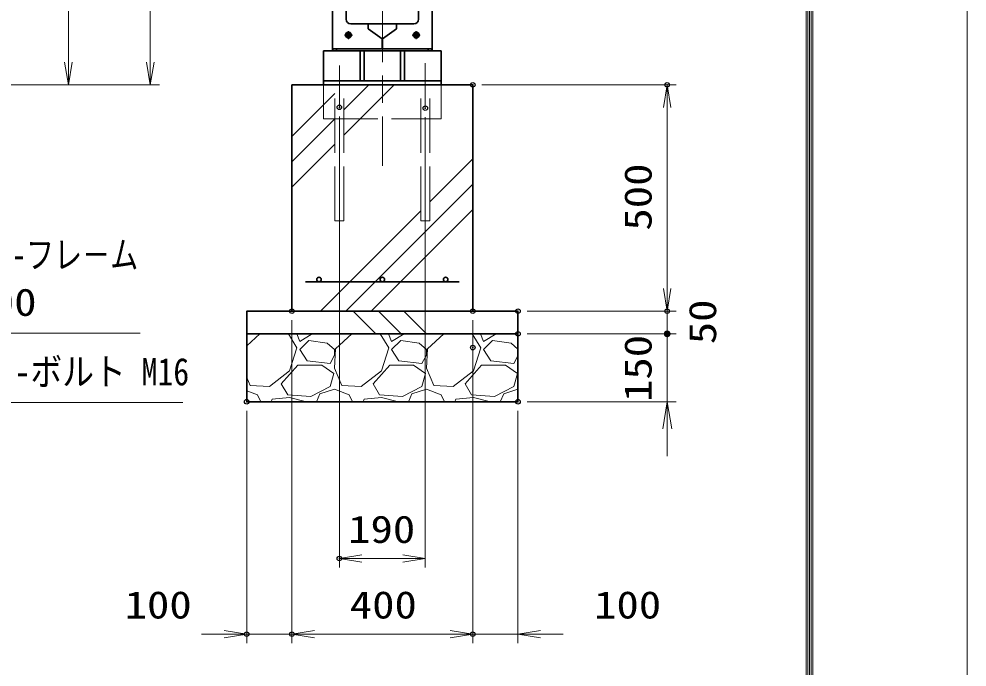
# Model space of a CAD drawing. Units: millimetres at full size, sheet at 1:20. Extents: x -5940 to 5940, y -4200 to 4200.
# Drawn here: x 3843 to 5940, y -2155 to -724 of the extents above; entities that cross this region are included whole.
import ezdxf
from ezdxf.enums import TextEntityAlignment as Align

# ---------------------------------------------------------------- set-up
doc = ezdxf.new("R2010")
doc.units = ezdxf.units.MM
doc.header["$LTSCALE"] = 20
doc.header["$PDMODE"] = 32
doc.header["$PDSIZE"] = 10
doc.linetypes.add('DASHED', pattern=[7.5, 6, -1.5])
doc.linetypes.add('USER1', pattern=[18, 12, -1.5, 3, -1.5])
for name, color, linetype, lineweight in [('0-0_D-TTL', 7, 'Continuous', 18), ('0-1_軸線', 200, 'USER1', 15), ('0-2_寸法線', 4, 'Continuous', 18), ('0-3_0', 7, 'Continuous', 18), ('0-5_外形線', 7, 'Continuous', 35), ('0-6_隠れ線', 140, 'DASHED', 18), ('0-7_細線', 2, 'Continuous', 35), ('0-9_AM_0N', 7, 'Continuous', 50), ('0-C_ハッチング', 253, 'Continuous', 13)]:
    doc.layers.add(name, color=color, linetype=linetype, lineweight=lineweight)
doc.layers.add('0-4_Defpoints', color=7, linetype='Continuous')
doc.styles.add('ＭＳ ゴシック', font='')
doc.styles.get('ＭＳ ゴシック').set_extended_font_data('MS Gothic')

# ---------------------------------------------------------------- blocks, each defined once
blk = doc.blocks.new('_Open')
at = {"layer": '0-3_0'}
blk.add_line((-20, 3.333), (0, 0), dxfattribs=at)
blk.add_lwpolyline([(-20, -3.333), (0, 0), (-20, 0)], dxfattribs=at)
blk = doc.blocks.new('_DOTSMALL')
at = {"layer": '0-3_0'}
for points in [[(0, 0), (-2.5, 0), (-2.48, 0.313)], [(0, 0), (-2.48, -0.313), (-2.5, 0)], [(0, 0), (-2.48, 0.313), (-2.421, 0.622)], [(0, 0), (-2.421, -0.622), (-2.48, -0.313)], [(0, 0), (-2.421, 0.622), (-2.324, 0.92)], [(0, 0), (-2.324, -0.92), (-2.421, -0.622)], [(0, 0), (-2.324, 0.92), (-2.191, 1.204)], [(0, 0), (-2.191, -1.204), (-2.324, -0.92)], [(0, 0), (-2.191, 1.204), (-2.023, 1.469)], [(0, 0), (-2.023, -1.469), (-2.191, -1.204)], [(0, 0), (-2.023, 1.469), (-1.822, 1.711)], [(0, 0), (-1.822, -1.711), (-2.023, -1.469)], [(0, 0), (-1.822, 1.711), (-1.594, 1.926)], [(0, 0), (-1.594, -1.926), (-1.822, -1.711)], [(0, 0), (-1.594, 1.926), (-1.34, 2.111)], [(0, 0), (-1.34, -2.111), (-1.594, -1.926)], [(0, 0), (-1.34, 2.111), (-1.064, 2.262)], [(0, 0), (-1.064, -2.262), (-1.34, -2.111)], [(0, 0), (-1.064, 2.262), (-0.773, 2.378)], [(0, 0), (-0.773, -2.378), (-1.064, -2.262)], [(0, 0), (-0.773, 2.378), (-0.468, 2.456)], [(0, 0), (-0.468, -2.456), (-0.773, -2.378)], [(0, 0), (-0.468, 2.456), (-0.157, 2.495)], [(0, 0), (-0.157, -2.495), (-0.468, -2.456)], [(0, 0), (-0.157, 2.495), (0.157, 2.495)], [(0, 0), (0.157, -2.495), (-0.157, -2.495)], [(0, 0), (0.157, 2.495), (0.468, 2.456)], [(0, 0), (0.468, 2.456), (0.773, 2.378)], [(0, 0), (0.773, 2.378), (1.064, 2.262)], [(0, 0), (1.064, 2.262), (1.34, 2.111)], [(0, 0), (1.34, 2.111), (1.594, 1.926)], [(0, 0), (1.594, 1.926), (1.822, 1.711)], [(0, 0), (1.822, 1.711), (2.023, 1.469)], [(0, 0), (2.023, 1.469), (2.191, 1.204)], [(0, 0), (2.191, 1.204), (2.324, 0.92)], [(0, 0), (2.324, 0.92), (2.421, 0.622)], [(0, 0), (2.421, 0.622), (2.48, 0.313)], [(0, 0), (2.48, 0.313), (2.5, 0)], [(0, 0), (0.468, -2.456), (0.157, -2.495)], [(0, 0), (0.773, -2.378), (0.468, -2.456)], [(0, 0), (1.064, -2.262), (0.773, -2.378)], [(0, 0), (1.34, -2.111), (1.064, -2.262)], [(0, 0), (1.594, -1.926), (1.34, -2.111)], [(0, 0), (1.822, -1.711), (1.594, -1.926)], [(0, 0), (2.023, -1.469), (1.822, -1.711)], [(0, 0), (2.191, -1.204), (2.023, -1.469)], [(0, 0), (2.324, -0.92), (2.191, -1.204)], [(0, 0), (2.421, -0.622), (2.324, -0.92)], [(0, 0), (2.48, -0.313), (2.421, -0.622)], [(0, 0), (2.5, 0), (2.48, -0.313)]]:
    blk.add_solid(points, dxfattribs=at)
blk = doc.blocks.new('S15')
at = {"layer": '0-2_寸法線'}
for points in [[(8969667.3, 3450057.1), (8959028.1, 3450057.1), (8954434.8, 3459330.7), (8953991, 3460226.8)], [(8954584.2, 3459404.6), (8953991, 3460226.8), (8954285.5, 3459256.7)]]:
    blk.add_lwpolyline(points, dxfattribs=at)
at = {"layer": '0-2_寸法線', "color": 254, "style": 'ＭＳ ゴシック'}
for s, width, p in [('アンカ-フレ－ム', 0.75, (8960288.1, 3452554)), ('SS400', 1.2, (8960144.1, 3450454))]:
    blk.add_text(s, height=1212, dxfattribs=dict(at, width=width)).set_placement(p, align=Align.BOTTOM_LEFT)
blk = doc.blocks.new('S16')
at = {"layer": '0-2_寸法線'}
for points in [[(8971559.5, 3446987.5), (8958645.1, 3446987.5), (8954011.1, 3455897.6), (8953549.7, 3456784.8)], [(8954158.9, 3455974.5), (8953549.7, 3456784.8), (8953863.2, 3455820.7)]]:
    blk.add_lwpolyline(points, dxfattribs=at)
at = {"layer": '0-2_寸法線', "color": 254, "style": 'ＭＳ ゴシック', "width": 0.85}
blk.add_text('アンカ-ボルト M16', height=1212, dxfattribs=at).set_placement((8959905.1, 3447384.3), align=Align.BOTTOM_LEFT)

msp = doc.modelspace()

# ---------------------------------------------------------------- linework, layer by layer
at = {"layer": '0-0_D-TTL'}
for points in [[(-5940, -4200), (5940, -4200), (5940, 4200), (-5940, 4200)], [(-5517.65, 3960.54), (5598.63, 3960.54), (5598.63, -3818.03), (-5517.65, -3818.03)], [(-5514.12, 3957.01), (5595.1, 3957.01), (5595.1, -3814.49), (-5514.12, -3814.49)], [(-5510.58, 3953.47), (5591.56, 3953.47), (5591.56, -3810.96), (-5510.58, -3810.96)], [(-5507.05, 3949.93), (5588.02, 3949.93), (5588.02, -3807.42), (-5507.05, -3807.42)], [(-5503.51, 3946.4), (5584.49, 3946.4), (5584.49, -3803.89), (-5503.51, -3803.89)]]:
    msp.add_lwpolyline(points, close=True, dxfattribs=at)
at = {"layer": '0-1_軸線'}
for p, q in [((4646.93, 501.16), (4646.93, -1048.26)), ((4571.93, -759.3), (4571.93, -750.4)), ((4721.93, -759.3), (4721.93, -750.4)), ((4571.93, -759.3), (4563.02, -759.3)), ((4571.93, -759.3), (4580.83, -759.3)), ((4571.93, -759.3), (4571.93, -768.21)), ((4721.93, -759.3), (4713.02, -759.3)), ((4721.93, -759.3), (4730.83, -759.3)), ((4721.93, -759.3), (4721.93, -768.21)), ((4551.92, -826.7), (4551.92, -919.01)), ((4741.93, -821.57), (4741.93, -920.72))]:
    msp.add_line(p, q, dxfattribs=at)
at = {"layer": '0-2_寸法線'}
for p, q in [((4133.8, -869.3), (4133.8, 400.7)), ((3952.65, -869.3), (3952.65, 265.7)), ((3470.25, -869.3), (3972.65, -869.3)), ((3470.25, -869.3), (4153.8, -869.3)), ((4866.93, -869.3), (5296.93, -869.3)), ((5276.93, -1369.3), (5276.93, -869.3)), ((4551.92, -939.01), (4551.92, -1935.73)), ((4741.93, -940.72), (4741.93, -1935.73)), ((4966.93, -1369.3), (5296.93, -1369.3)), ((4966.93, -1369.3), (5296.93, -1369.3)), ((5276.93, -1419.3), (5276.93, -1369.3)), ((4446.93, -1389.3), (4446.93, -2102.68)), ((4446.93, -1389.3), (4446.93, -2102.68)), ((4846.93, -1389.3), (4846.93, -2102.68)), ((4966.93, -1419.3), (5296.93, -1419.3)), ((4966.93, -1419.3), (5296.93, -1419.3)), ((5276.93, -1569.3), (5276.93, -1419.3)), ((4846.93, -1469.67), (4846.93, -2102.68)), ((4966.93, -1569.3), (5296.93, -1569.3)), ((4346.93, -1589.3), (4346.93, -2102.68)), ((4946.93, -1589.3), (4946.93, -2102.68)), ((5276.93, -1629.3), (5276.93, -1689.3)), ((4741.93, -1915.73), (4551.92, -1915.73)), ((4296.93, -2082.68), (4246.93, -2082.68)), ((4446.93, -2082.68), (4346.93, -2082.68)), ((4846.93, -2082.68), (4446.93, -2082.68)), ((4496.93, -2082.68), (4546.93, -2082.68)), ((4796.93, -2082.68), (4746.93, -2082.68)), ((4946.93, -2082.68), (4846.93, -2082.68)), ((4996.93, -2082.68), (5046.93, -2082.68))]:
    msp.add_line(p, q, dxfattribs=at)
at = {"layer": '0-4_Defpoints'}
for p in [(4846.93, -869.3), (5276.93, -869.3), (4551.92, -919.01), (4741.93, -920.72), (4446.93, -1369.3), (4846.93, -1369.3), (4946.93, -1369.3), (5276.93, -1369.3), (4946.93, -1419.3), (5276.93, -1419.3), (4846.93, -1449.67), (4346.93, -1569.3), (4946.93, -1569.3), (4946.93, -1569.3), (4551.92, -1915.73), (4346.93, -2082.68), (4446.93, -2082.68), (4846.93, -2082.68)]:
    msp.add_point(p, dxfattribs=at)
at = {"layer": '0-5_外形線'}
for p, q in [((4536.43, 350.7), (4536.43, -794.3)), ((4757.43, 350.7), (4757.43, -794.3)), ((4566.92, -724.3), (4566.92, -644.3)), ((4726.93, -724.3), (4726.93, -644.3)), ((4621.92, -734.3), (4576.92, -734.3)), ((4615.73, -734.3), (4615.73, -745.8)), ((4671.92, -734.3), (4621.92, -734.3)), ((4671.92, -734.3), (4716.93, -734.3)), ((4678.13, -734.3), (4678.13, -745.8)), ((4516.92, -794.3), (4776.93, -794.3)), ((4516.92, -869.3), (4516.92, -794.3)), ((4537.63, -794.3), (4537.63, -789.3)), ((4545.73, -789.3), (4545.73, -794.3)), ((4597.92, -794.3), (4597.92, -860.3)), ((4606.92, -860.3), (4606.92, -794.3)), ((4686.93, -860.3), (4686.93, -794.3)), ((4695.93, -794.3), (4695.93, -860.3)), ((4748.13, -789.3), (4748.13, -794.3)), ((4756.23, -794.3), (4756.23, -789.3)), ((4776.93, -794.3), (4776.93, -869.3)), ((4846.93, -869.3), (4446.93, -869.3)), ((4776.93, -860.3), (4516.92, -860.3))]:
    msp.add_line(p, q, dxfattribs=at)
for points in [[(4536.43, -789.3), (4646.43, -789.3), (4646.43, -767.8), (4615.73, -745.8)], [(4757.43, -789.3), (4647.43, -789.3), (4647.43, -767.8), (4678.13, -745.8)]]:
    msp.add_lwpolyline(points, dxfattribs=at)
for centre, start, end in [((4576.92, -724.3), 180, 270), ((4716.93, -724.3), 270, 0)]:
    msp.add_arc(centre, 10, start, end, dxfattribs=at)
at = {"layer": '0-6_隠れ線'}
for p, q in [((4516.92, -944.3), (4516.92, -869.3)), ((4541.92, -1169.3), (4541.92, -869.3)), ((4561.92, -1169.3), (4561.92, -869.3)), ((4731.93, -1169.3), (4731.93, -869.3)), ((4751.93, -1169.3), (4751.93, -869.3)), ((4776.93, -944.3), (4776.93, -869.3)), ((4516.92, -944.3), (4776.93, -944.3)), ((4541.92, -1169.3), (4561.92, -1169.3)), ((4731.93, -1169.3), (4751.93, -1169.3))]:
    msp.add_line(p, q, dxfattribs=at)
at = {"layer": '0-7_細線'}
for p, q in [((4446.93, -869.3), (4446.93, -1369.3)), ((4846.93, -869.3), (4846.93, -1369.3)), ((4816.93, -1304.3), (4476.93, -1304.3)), ((4476.93, -1304.3), (4816.93, -1304.3)), ((4446.93, -1369.3), (4846.93, -1369.3))]:
    msp.add_line(p, q, dxfattribs=at)
for points in [[(4346.93, -1419.3), (4946.93, -1419.3), (4946.93, -1369.3), (4346.93, -1369.3)], [(4346.93, -1569.3), (4946.93, -1569.3), (4946.93, -1419.3), (4346.93, -1419.3)]]:
    msp.add_lwpolyline(points, close=True, dxfattribs=at)
for centre in [(4506.93, -1299.3), (4646.93, -1299.3), (4786.93, -1299.3)]:
    msp.add_circle(centre, 5, dxfattribs=at)
at = {"layer": '0-9_AM_0N'}
for p, q in [((4571.61, -758.99), (4569.43, -758.99)), ((4569.43, -759.61), (4569.43, -758.99)), ((4571.61, -759.61), (4569.43, -759.61)), ((4571.61, -756.8), (4572.24, -756.8)), ((4571.61, -758.99), (4571.61, -756.8)), ((4571.61, -759.61), (4571.61, -761.8)), ((4571.61, -761.8), (4572.24, -761.8)), ((4572.24, -758.99), (4572.24, -756.8)), ((4572.24, -758.99), (4574.43, -758.99)), ((4572.24, -759.61), (4574.43, -759.61)), ((4572.24, -759.61), (4572.24, -761.8)), ((4574.43, -759.61), (4574.43, -758.99)), ((4721.61, -758.99), (4719.43, -758.99)), ((4719.43, -759.61), (4719.43, -758.99)), ((4721.61, -759.61), (4719.43, -759.61)), ((4722.24, -756.8), (4721.61, -756.8)), ((4721.61, -758.99), (4721.61, -756.8)), ((4721.61, -759.61), (4721.61, -761.8)), ((4722.24, -761.8), (4721.61, -761.8)), ((4722.24, -758.99), (4722.24, -756.8)), ((4722.24, -758.99), (4724.43, -758.99)), ((4722.24, -759.61), (4724.43, -759.61)), ((4722.24, -759.61), (4722.24, -761.8)), ((4724.43, -759.61), (4724.43, -758.99))]:
    msp.add_line(p, q, dxfattribs=at)
for centre in [(4571.93, -759.3), (4571.93, -759.3), (4721.93, -759.3), (4721.93, -759.3)]:
    msp.add_circle(centre, 5.9, dxfattribs=at)
at = {"layer": '0-C_ハッチング'}
for p, q in [((4561.92, -980.61), (4673.23, -869.3)), ((4561.92, -924.48), (4617.1, -869.3)), ((4446.93, -983.35), (4541.92, -888.35)), ((4446.93, -1039.48), (4541.92, -944.48)), ((4446.93, -1095.6), (4541.92, -1000.61)), ((4751.93, -1127.36), (4846.93, -1032.36)), ((4566.12, -1369.3), (4846.93, -1088.49)), ((4509.99, -1369.3), (4731.93, -1147.36)), ((4622.24, -1369.3), (4846.93, -1144.62)), ((4582.49, -1369.3), (4632.49, -1419.3)), ((4638.61, -1369.3), (4688.61, -1419.3)), ((4694.74, -1369.3), (4744.74, -1419.3)), ((4376.25, -1419.3), (4346.93, -1446.07)), ((4458.08, -1450.16), (4439.23, -1419.3)), ((4457.53, -1419.3), (4464.18, -1435.93)), ((4464.18, -1435.93), (4491.9, -1419.3)), ((4579.45, -1419.3), (4543.43, -1452.19)), ((4661.28, -1450.16), (4642.43, -1419.3)), ((4660.73, -1419.3), (4667.38, -1435.93)), ((4667.38, -1435.93), (4695.1, -1419.3)), ((4782.65, -1419.3), (4746.63, -1452.19)), ((4864.48, -1450.16), (4845.63, -1419.3)), ((4863.93, -1419.3), (4870.58, -1435.93)), ((4870.58, -1435.93), (4898.3, -1419.3)), ((4484.5, -1433.9), (4464.18, -1454.22)), ((4525.14, -1440), (4484.5, -1433.9)), ((4541.4, -1454.22), (4525.14, -1440)), ((4687.7, -1433.9), (4667.38, -1454.22)), ((4728.34, -1440), (4687.7, -1433.9)), ((4744.6, -1454.22), (4728.34, -1440)), ((4890.9, -1433.9), (4870.58, -1454.22)), ((4931.54, -1440), (4890.9, -1433.9)), ((4946.93, -1453.46), (4931.54, -1440)), ((4441.83, -1500.96), (4458.08, -1450.16)), ((4464.18, -1454.22), (4480.44, -1478.61)), ((4531.24, -1484.7), (4541.4, -1466.41)), ((4543.43, -1452.19), (4541.4, -1494.86)), ((4541.4, -1466.41), (4541.4, -1454.22)), ((4645.03, -1500.96), (4661.28, -1450.16)), ((4667.38, -1454.22), (4683.64, -1478.61)), ((4734.44, -1484.7), (4744.6, -1466.41)), ((4746.63, -1452.19), (4744.6, -1494.86)), ((4744.6, -1466.41), (4744.6, -1454.22)), ((4848.23, -1500.96), (4864.48, -1450.16)), ((4870.58, -1454.22), (4886.84, -1478.61)), ((4480.44, -1478.61), (4531.24, -1484.7)), ((4683.64, -1478.61), (4734.44, -1484.7)), ((4886.84, -1478.61), (4937.64, -1484.7)), ((4937.64, -1484.7), (4946.93, -1467.98)), ((4397.12, -1535.5), (4441.83, -1500.96)), ((4423.54, -1529.41), (4460.12, -1488.77)), ((4460.12, -1488.77), (4512.95, -1488.77)), ((4512.95, -1488.77), (4539.36, -1507.05)), ((4539.36, -1507.05), (4531.24, -1535.5)), ((4541.4, -1494.86), (4557.65, -1533.47)), ((4600.32, -1535.5), (4645.03, -1500.96)), ((4626.74, -1529.41), (4663.32, -1488.77)), ((4663.32, -1488.77), (4716.15, -1488.77)), ((4716.15, -1488.77), (4742.56, -1507.05)), ((4742.56, -1507.05), (4734.44, -1535.5)), ((4744.6, -1494.86), (4760.85, -1533.47)), ((4803.52, -1535.5), (4848.23, -1500.96)), ((4829.94, -1529.41), (4866.52, -1488.77)), ((4866.52, -1488.77), (4919.35, -1488.77)), ((4919.35, -1488.77), (4945.76, -1507.05)), ((4945.76, -1507.05), (4937.64, -1535.5)), ((4346.93, -1515.6), (4354.45, -1533.47)), ((4437.76, -1553.79), (4423.54, -1529.41)), ((4640.96, -1553.79), (4626.74, -1529.41)), ((4844.16, -1553.79), (4829.94, -1529.41)), ((4346.93, -1544.87), (4370.71, -1553.79)), ((4354.45, -1533.47), (4397.12, -1535.5)), ((4531.24, -1535.5), (4488.56, -1557.85)), ((4508.88, -1551.76), (4541.4, -1541.6)), ((4541.4, -1541.6), (4573.91, -1553.79)), ((4557.65, -1533.47), (4600.32, -1535.5)), ((4734.44, -1535.5), (4691.76, -1557.85)), ((4712.08, -1551.76), (4744.6, -1541.6)), ((4744.6, -1541.6), (4777.11, -1553.79)), ((4760.85, -1533.47), (4803.52, -1535.5)), ((4937.64, -1535.5), (4894.96, -1557.85)), ((4915.28, -1551.76), (4946.93, -1541.87)), ((4370.71, -1553.79), (4377.87, -1569.3)), ((4401.21, -1569.3), (4403.22, -1563.95)), ((4441.83, -1559.89), (4403.22, -1563.95)), ((4488.56, -1557.85), (4437.76, -1553.79)), ((4479.49, -1569.3), (4441.83, -1559.89)), ((4501.37, -1569.3), (4508.88, -1551.76)), ((4573.91, -1553.79), (4581.07, -1569.3)), ((4604.41, -1569.3), (4606.42, -1563.95)), ((4645.03, -1559.89), (4606.42, -1563.95)), ((4691.76, -1557.85), (4640.96, -1553.79)), ((4682.69, -1569.3), (4645.03, -1559.89)), ((4704.57, -1569.3), (4712.08, -1551.76)), ((4777.11, -1553.79), (4784.27, -1569.3)), ((4807.61, -1569.3), (4809.62, -1563.95)), ((4848.23, -1559.89), (4809.62, -1563.95)), ((4894.96, -1557.85), (4844.16, -1553.79)), ((4885.89, -1569.3), (4848.23, -1559.89)), ((4907.77, -1569.3), (4915.28, -1551.76))]:
    msp.add_line(p, q, dxfattribs=at)

# ---------------------------------------------------------------- block references
at = {"layer": '0-2_寸法線'}
for name, p, xscale, yscale, rotation in [('_Open', (3952.65, -869.3), 2.5, 2.5, 270), ('_Open', (4133.8, -869.3), 2.5, 2.5, 270), ('_Open', (5276.93, -869.3), 2.5, 2.5, 90), ('_Open', (5276.93, -1369.3), 2.5, 2.5, 270), ('_DOTSMALL', (5276.93, -1419.3), 3, 3, 90), ('_Open', (5276.93, -1569.3), 3, 3, 90), ('_Open', (4551.92, -1915.73), 2.5, 2.5, 180), ('_Open', (4446.93, -2082.68), 2.5, 2.5, 180), ('_Open', (4446.93, -2082.68), 2.5, 2.5, 180), ('_Open', (4946.93, -2082.68), 2.5, 2.5, 180)]:
    msp.add_blockref(name, p, dxfattribs=dict(at, xscale=xscale, yscale=yscale, rotation=rotation))
for name, p, xscale, yscale in [('S15', (-444372.3, -173920.51), 0.05, 0.05), ('S16', (-444372.3, -173920.51), 0.05, 0.05), ('_Open', (4741.93, -1915.73), 2.5, 2.5), ('_Open', (4346.93, -2082.68), 2.5, 2.5), ('_Open', (4846.93, -2082.68), 2.5, 2.5), ('_Open', (4846.93, -2082.68), 2.5, 2.5)]:
    msp.add_blockref(name, p, dxfattribs=dict(at, xscale=xscale, yscale=yscale))

# ---------------------------------------------------------------- texts
at = {"layer": '0-2_寸法線', "color": 254, "style": 'ＭＳ ゴシック', "width": 1.2}
for s, p in [('500', (5260.58, -1191.3)), ('50', (5403.39, -1442.3)), ('150', (5260.58, -1569.9))]:
    msp.add_text(s, height=60.56, rotation=90, dxfattribs=at).set_placement(p, align=Align.BOTTOM_LEFT)
for s, p in [('190', (4571.33, -1899.38)), ('100', (4077.02, -2066.34)), ('400', (4574.93, -2066.34)), ('100', (5115.24, -2066.34))]:
    msp.add_text(s, height=60.56, dxfattribs=at).set_placement(p, align=Align.BOTTOM_LEFT)

doc.saveas('drawing.dxf')
